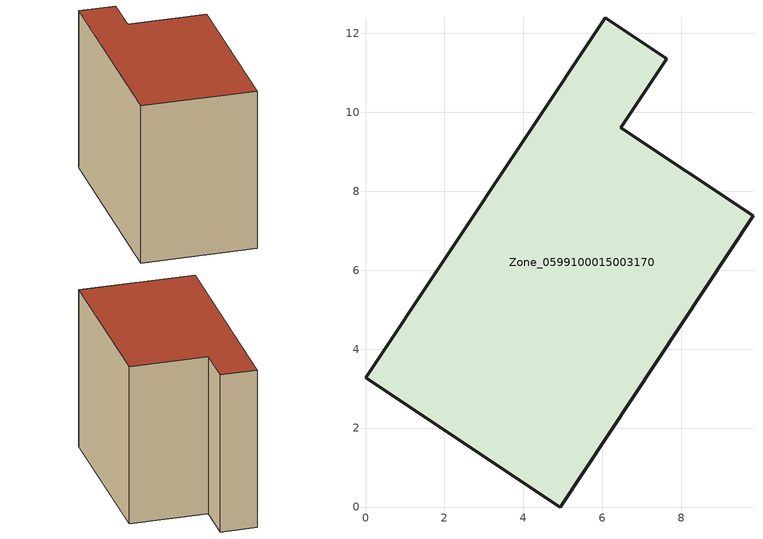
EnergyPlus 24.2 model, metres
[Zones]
Zone_0599100015003170
 floor ground (C_G): 0,3.27 6.07,12.39 7.63,11.36 6.47,9.61 9.82,7.38 4.93,0 z0.82
 wall outside (C_F): 6.47,9.61 7.63,11.36 6.07,12.39 0,3.27 4.93,0 9.82,7.38 6.47,9.61 z0.82:9.37
 roof outside (C_R): 4.93,0 9.82,7.38 6.47,9.61 7.63,11.36 6.07,12.39 0,3.27 z9.37
[BUILDING]
Pand.0599100015003170: North Axis=0; Terrain=City; Loads Convergence Tolerance Value=0.04; Temperature Convergence Tolerance Value=0.4; Solar Distribution=FullExterior; Maximum Number of Warmup Days=25; Minimum Number of Warmup Days=1
[Site:Location]
Rotterdam.The.Hague.AP_ZH_NLD Design_Conditions: Latitude=51.96; Longitude=4.45; Time Zone=1; Elevation=-4.5
[SITE:GROUNDTEMPERATURE:BUILDINGSURFACE]
18, 18, 18, 18, 18, 18, 18, 18, 18, 18, 18, 18
[MATERIAL] Thermal Absorptance=0.9; Solar Absorptance=0.7; Visible Absorptance=0.7
Name | Roughness | Thickness | Conductivity | Density | Specific Heat
G.TI.1965-1974 | MediumSmooth | 0.15 | 0.882353 | 540 | 1210
F.TI.1965-1974 | Rough | 0.3 | 0.697674 | 1920 | 840
R.TI.1965-1974 | MediumRough | 0.2 | 0.232558 | 1500 | 1000
[CONSTRUCTION]
C_G: G.TI.1965-1974
C_F: F.TI.1965-1974
C_R: R.TI.1965-1974
[ZONE]
Zone_0599100015003170: Type=1; Multiplier=1; Ceiling Height=Autocalculate; Volume=Autocalculate; Floor Area=autocalculate; Part of Total Floor Area=Yes
[ZONEINFILTRATION:DESIGNFLOWRATE]
Infil_Zone_0599100015003170: Zone or ZoneList or Space or SpaceList=Zone_0599100015003170; Schedule=AlwaysOn; Design Flow Rate Calculation Method=Flow/Area; Flow Rate per Floor Area=0.003; Constant Term Coefficient=1; Temperature Term Coefficient=0; Velocity Term Coefficient=0; Velocity Squared Term Coefficient=0
[HVACTEMPLATE:ZONE:IDEALLOADSAIRSYSTEM]
Zone_0599100015003170: Maximum Heating Supply Air Temperature=50; Minimum Cooling Supply Air Temperature=13; Maximum Heating Supply Air Humidity Ratio=0.0156; Minimum Cooling Supply Air Humidity Ratio=0.0077; Heating Limit=NoLimit; Cooling Limit=NoLimit; Dehumidification Control Type=ConstantSensibleHeatRatio; Cooling Sensible Heat Ratio=0.7; Dehumidification Setpoint=60; Humidification Control Type=None; Humidification Setpoint=30; Outdoor Air Method=None; Outdoor Air Flow Rate per Person=0.00944; Outdoor Air Flow Rate per Zone Floor Area=0; Outdoor Air Flow Rate per Zone=0; Demand Controlled Ventilation Type=None; Outdoor Air Economizer Type=NoEconomizer; Heat Recovery Type=None; Sensible Heat Recovery Effectiveness=0.7; Latent Heat Recovery Effectiveness=0.65
[ZONECONTROL:THERMOSTAT]
ThermostatControl_Zone_0599100015003170: Zone or ZoneList=Zone_0599100015003170; Control Type Schedule=DualSetpointControlType; Control 1=Thermostat_Zone_0599100015003170; Temperature Difference Between Cutout And Setpoint=0
[THERMOSTATSETPOINT:DUALSETPOINT]
Thermostat_Zone_0599100015003170: Heating Setpoint Temperature Schedule=HeatingSetpoint_Zone_0599100015003170; Cooling Setpoint Temperature Schedule=CoolingSetpoint_Zone_0599100015003170
[SCHEDULE:COMPACT]
HeatingSetpoint_Zone_0599100015003170: Through: 12/31, For: AllDays, Until: 24:00, 21
CoolingSetpoint_Zone_0599100015003170: Through: 12/31, For: AllDays, Until: 24:00, 24
DualSetpointControlType: Through: 12/31, For: AllDays, Until: 24:00, 4
AlwaysOn: Through: 12/31, For: AllDays, Until: 24:00, 1
